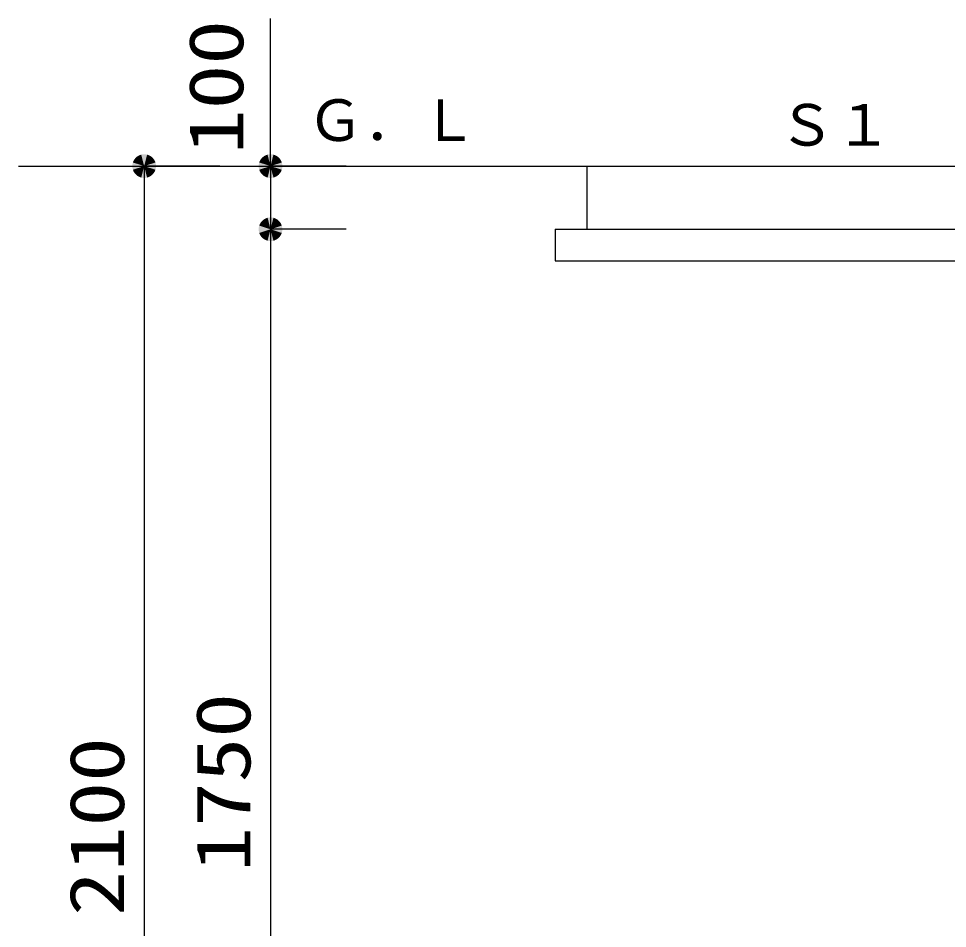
# Model space of a CAD drawing. Units: millimetres, scale not verified. Extents: x -8093 to 8093, y -5792 to 5792.
# Drawn here: x -1420 to 50, y 1065 to 2506 of the extents above; entities that cross this region are included whole.
import ezdxf
from ezdxf.enums import TextEntityAlignment as Align

# ---------------------------------------------------------------- set-up
doc = ezdxf.new("R2010")
doc.units = ezdxf.units.MM
doc.header["$LTSCALE"] = 30
doc.layers.add('0-2_00クル-フ-1機器', color=2, linetype='Continuous', lineweight=25)
doc.layers.add('0-3_00クル-フ-6寸法', color=132, linetype='Continuous', lineweight=25)
doc.styles.add('ＭＳ ゴシック', font='')
doc.styles.get('ＭＳ ゴシック').set_extended_font_data('MS Gothic')

msp = doc.modelspace()

# ---------------------------------------------------------------- linework, layer by layer
at = {"layer": '0-2_00クル-フ-1機器'}
for p, q in [((-1420.25, 2272.09), (996.55, 2272.09)), ((-520.68, 2272.09), (-520.68, 2172.09)), ((-570.68, 2172.09), (-570.68, 2122.09)), ((-570.68, 2172.09), (729.32, 2172.09)), ((-570.68, 2122.09), (729.32, 2122.09))]:
    msp.add_line(p, q, dxfattribs=at)
at = {"layer": '0-3_00クル-フ-6寸法', "color": 4}
for p, q in [((-1021.44, 2272.09), (-1021.44, 2505.68)), ((-1101.44, 2272.09), (-1221.44, 2272.09)), ((-1221.44, 2272.09), (-1221.44, 172.09)), ((-901.44, 2272.09), (-1021.44, 2272.09)), ((-1021.44, 2272.09), (-1021.44, 2172.09)), ((-901.44, 2172.09), (-1021.44, 2172.09)), ((-901.44, 2172.09), (-1021.44, 2172.09)), ((-1021.44, 2172.09), (-1021.44, 422.09))]:
    msp.add_line(p, q, dxfattribs=at)
at = {"layer": '0-3_00クル-フ-6寸法'}
for points in [[(-1221.44, 2272.09), (-1239.27, 2277.88), (-1238.4, 2280.07)], [(-1221.44, 2272.09), (-1238.4, 2280.07), (-1237.27, 2282.14)], [(-1221.44, 2272.09), (-1237.27, 2282.14), (-1235.88, 2284.04)], [(-1221.44, 2272.09), (-1235.88, 2284.04), (-1234.27, 2285.76)], [(-1221.44, 2272.09), (-1234.27, 2285.76), (-1232.46, 2287.26)], [(-1221.44, 2272.09), (-1232.46, 2287.26), (-1230.47, 2288.52)], [(-1221.44, 2272.09), (-1230.47, 2288.52), (-1228.34, 2289.52)], [(-1221.44, 2272.09), (-1228.34, 2289.52), (-1226.1, 2290.25)], [(-1221.44, 2272.09), (-1226.1, 2290.25), (-1223.79, 2290.69)], [(-1221.44, 2272.09), (-1223.79, 2290.69), (-1221.44, 2290.84)], [(-1221.44, 2272.09), (-1221.44, 2290.84), (-1219.09, 2290.69)], [(-1221.44, 2272.09), (-1219.09, 2290.69), (-1216.77, 2290.25)], [(-1221.44, 2272.09), (-1216.77, 2290.25), (-1214.53, 2289.52)], [(-1221.44, 2272.09), (-1214.53, 2289.52), (-1212.4, 2288.52)], [(-1221.44, 2272.09), (-1212.4, 2288.52), (-1210.42, 2287.26)], [(-1221.44, 2272.09), (-1210.42, 2287.26), (-1208.6, 2285.76)], [(-1221.44, 2272.09), (-1208.6, 2285.76), (-1206.99, 2284.04)], [(-1221.44, 2272.09), (-1206.99, 2284.04), (-1205.61, 2282.14)], [(-1221.44, 2272.09), (-1205.61, 2282.14), (-1204.47, 2280.07)], [(-1221.44, 2272.09), (-1204.47, 2280.07), (-1203.6, 2277.88)], [(-1021.44, 2272.09), (-1039.27, 2277.88), (-1038.4, 2280.07)], [(-1021.44, 2272.09), (-1038.4, 2280.07), (-1037.27, 2282.14)], [(-1021.44, 2272.09), (-1037.27, 2282.14), (-1035.88, 2284.04)], [(-1021.44, 2272.09), (-1035.88, 2284.04), (-1034.27, 2285.76)], [(-1021.44, 2272.09), (-1034.27, 2285.76), (-1032.46, 2287.26)], [(-1021.44, 2272.09), (-1032.46, 2287.26), (-1030.47, 2288.52)], [(-1021.44, 2272.09), (-1030.47, 2288.52), (-1028.34, 2289.52)], [(-1021.44, 2272.09), (-1028.34, 2289.52), (-1026.1, 2290.25)], [(-1021.44, 2272.09), (-1026.1, 2290.25), (-1023.79, 2290.69)], [(-1021.44, 2272.09), (-1023.79, 2290.69), (-1021.44, 2290.84)], [(-1021.44, 2272.09), (-1021.44, 2290.84), (-1019.09, 2290.69)], [(-1021.44, 2272.09), (-1019.09, 2290.69), (-1016.77, 2290.25)], [(-1021.44, 2272.09), (-1016.77, 2290.25), (-1014.53, 2289.52)], [(-1021.44, 2272.09), (-1014.53, 2289.52), (-1012.4, 2288.52)], [(-1021.44, 2272.09), (-1012.4, 2288.52), (-1010.42, 2287.26)], [(-1021.44, 2272.09), (-1010.42, 2287.26), (-1008.6, 2285.76)], [(-1021.44, 2272.09), (-1008.6, 2285.76), (-1006.99, 2284.04)], [(-1021.44, 2272.09), (-1006.99, 2284.04), (-1005.61, 2282.14)], [(-1021.44, 2272.09), (-1005.61, 2282.14), (-1004.47, 2280.07)], [(-1021.44, 2272.09), (-1004.47, 2280.07), (-1003.6, 2277.88)], [(-1221.44, 2272.09), (-1240.15, 2273.27), (-1239.85, 2275.6)], [(-1221.44, 2272.09), (-1240.15, 2270.91), (-1240.15, 2273.27)], [(-1221.44, 2272.09), (-1239.85, 2268.58), (-1240.15, 2270.91)], [(-1221.44, 2272.09), (-1239.85, 2275.6), (-1239.27, 2277.88)], [(-1221.44, 2272.09), (-1239.27, 2266.3), (-1239.85, 2268.58)], [(-1221.44, 2272.09), (-1238.4, 2264.11), (-1239.27, 2266.3)], [(-1221.44, 2272.09), (-1237.27, 2262.04), (-1238.4, 2264.11)], [(-1221.44, 2272.09), (-1235.88, 2260.14), (-1237.27, 2262.04)], [(-1221.44, 2272.09), (-1234.27, 2258.42), (-1235.88, 2260.14)], [(-1221.44, 2272.09), (-1232.46, 2256.92), (-1234.27, 2258.42)], [(-1221.44, 2272.09), (-1230.47, 2255.66), (-1232.46, 2256.92)], [(-1221.44, 2272.09), (-1228.34, 2254.66), (-1230.47, 2255.66)], [(-1221.44, 2272.09), (-1226.1, 2253.93), (-1228.34, 2254.66)], [(-1221.44, 2272.09), (-1223.79, 2253.49), (-1226.1, 2253.93)], [(-1221.44, 2272.09), (-1221.44, 2253.34), (-1223.79, 2253.49)], [(-1221.44, 2272.09), (-1203.6, 2277.88), (-1203.02, 2275.6)], [(-1221.44, 2272.09), (-1203.02, 2275.6), (-1202.72, 2273.27)], [(-1221.44, 2272.09), (-1202.72, 2273.27), (-1202.72, 2270.91)], [(-1221.44, 2272.09), (-1219.09, 2253.49), (-1221.44, 2253.34)], [(-1221.44, 2272.09), (-1216.77, 2253.93), (-1219.09, 2253.49)], [(-1221.44, 2272.09), (-1214.53, 2254.66), (-1216.77, 2253.93)], [(-1221.44, 2272.09), (-1212.4, 2255.66), (-1214.53, 2254.66)], [(-1221.44, 2272.09), (-1210.42, 2256.92), (-1212.4, 2255.66)], [(-1221.44, 2272.09), (-1208.6, 2258.42), (-1210.42, 2256.92)], [(-1221.44, 2272.09), (-1206.99, 2260.14), (-1208.6, 2258.42)], [(-1221.44, 2272.09), (-1205.61, 2262.04), (-1206.99, 2260.14)], [(-1221.44, 2272.09), (-1204.47, 2264.11), (-1205.61, 2262.04)], [(-1221.44, 2272.09), (-1203.6, 2266.3), (-1204.47, 2264.11)], [(-1221.44, 2272.09), (-1203.02, 2268.58), (-1203.6, 2266.3)], [(-1221.44, 2272.09), (-1202.72, 2270.91), (-1203.02, 2268.58)], [(-1021.44, 2272.09), (-1040.15, 2273.27), (-1039.85, 2275.6)], [(-1021.44, 2272.09), (-1040.15, 2270.91), (-1040.15, 2273.27)], [(-1021.44, 2272.09), (-1039.85, 2268.58), (-1040.15, 2270.91)], [(-1021.44, 2272.09), (-1039.85, 2275.6), (-1039.27, 2277.88)], [(-1021.44, 2272.09), (-1039.27, 2266.3), (-1039.85, 2268.58)], [(-1021.44, 2272.09), (-1038.4, 2264.11), (-1039.27, 2266.3)], [(-1021.44, 2272.09), (-1037.27, 2262.04), (-1038.4, 2264.11)], [(-1021.44, 2272.09), (-1035.88, 2260.14), (-1037.27, 2262.04)], [(-1021.44, 2272.09), (-1034.27, 2258.42), (-1035.88, 2260.14)], [(-1021.44, 2272.09), (-1032.46, 2256.92), (-1034.27, 2258.42)], [(-1021.44, 2272.09), (-1030.47, 2255.66), (-1032.46, 2256.92)], [(-1021.44, 2272.09), (-1028.34, 2254.66), (-1030.47, 2255.66)], [(-1021.44, 2272.09), (-1026.1, 2253.93), (-1028.34, 2254.66)], [(-1021.44, 2272.09), (-1023.79, 2253.49), (-1026.1, 2253.93)], [(-1021.44, 2272.09), (-1021.44, 2253.34), (-1023.79, 2253.49)], [(-1021.44, 2272.09), (-1003.6, 2277.88), (-1003.02, 2275.6)], [(-1021.44, 2272.09), (-1003.02, 2275.6), (-1002.72, 2273.27)], [(-1021.44, 2272.09), (-1002.72, 2273.27), (-1002.72, 2270.91)], [(-1021.44, 2272.09), (-1019.09, 2253.49), (-1021.44, 2253.34)], [(-1021.44, 2272.09), (-1016.77, 2253.93), (-1019.09, 2253.49)], [(-1021.44, 2272.09), (-1014.53, 2254.66), (-1016.77, 2253.93)], [(-1021.44, 2272.09), (-1012.4, 2255.66), (-1014.53, 2254.66)], [(-1021.44, 2272.09), (-1010.42, 2256.92), (-1012.4, 2255.66)], [(-1021.44, 2272.09), (-1008.6, 2258.42), (-1010.42, 2256.92)], [(-1021.44, 2272.09), (-1006.99, 2260.14), (-1008.6, 2258.42)], [(-1021.44, 2272.09), (-1005.61, 2262.04), (-1006.99, 2260.14)], [(-1021.44, 2272.09), (-1004.47, 2264.11), (-1005.61, 2262.04)], [(-1021.44, 2272.09), (-1003.6, 2266.3), (-1004.47, 2264.11)], [(-1021.44, 2272.09), (-1003.02, 2268.58), (-1003.6, 2266.3)], [(-1021.44, 2272.09), (-1002.72, 2270.91), (-1003.02, 2268.58)], [(-1021.44, 2172.09), (-1023.79, 2190.69), (-1021.44, 2190.84)], [(-1021.44, 2172.09), (-1023.79, 2190.69), (-1021.44, 2190.84)], [(-1021.44, 2172.09), (-1021.44, 2190.84), (-1019.09, 2190.69)], [(-1021.44, 2172.09), (-1021.44, 2190.84), (-1019.09, 2190.69)], [(-1021.44, 2172.09), (-1039.85, 2175.6), (-1039.27, 2177.88)], [(-1021.44, 2172.09), (-1039.85, 2175.6), (-1039.27, 2177.88)], [(-1021.44, 2172.09), (-1039.27, 2177.88), (-1038.4, 2180.07)], [(-1021.44, 2172.09), (-1039.27, 2177.88), (-1038.4, 2180.07)], [(-1021.44, 2172.09), (-1038.4, 2180.07), (-1037.27, 2182.14)], [(-1021.44, 2172.09), (-1038.4, 2180.07), (-1037.27, 2182.14)], [(-1021.44, 2172.09), (-1037.27, 2182.14), (-1035.88, 2184.04)], [(-1021.44, 2172.09), (-1037.27, 2182.14), (-1035.88, 2184.04)], [(-1021.44, 2172.09), (-1035.88, 2184.04), (-1034.27, 2185.76)], [(-1021.44, 2172.09), (-1035.88, 2184.04), (-1034.27, 2185.76)], [(-1021.44, 2172.09), (-1034.27, 2185.76), (-1032.46, 2187.26)], [(-1021.44, 2172.09), (-1034.27, 2185.76), (-1032.46, 2187.26)], [(-1021.44, 2172.09), (-1032.46, 2187.26), (-1030.47, 2188.52)], [(-1021.44, 2172.09), (-1032.46, 2187.26), (-1030.47, 2188.52)], [(-1021.44, 2172.09), (-1030.47, 2188.52), (-1028.34, 2189.52)], [(-1021.44, 2172.09), (-1030.47, 2188.52), (-1028.34, 2189.52)], [(-1021.44, 2172.09), (-1028.34, 2189.52), (-1026.1, 2190.25)], [(-1021.44, 2172.09), (-1028.34, 2189.52), (-1026.1, 2190.25)], [(-1021.44, 2172.09), (-1026.1, 2190.25), (-1023.79, 2190.69)], [(-1021.44, 2172.09), (-1026.1, 2190.25), (-1023.79, 2190.69)], [(-1021.44, 2172.09), (-1019.09, 2190.69), (-1016.77, 2190.25)], [(-1021.44, 2172.09), (-1019.09, 2190.69), (-1016.77, 2190.25)], [(-1021.44, 2172.09), (-1016.77, 2190.25), (-1014.53, 2189.52)], [(-1021.44, 2172.09), (-1016.77, 2190.25), (-1014.53, 2189.52)], [(-1021.44, 2172.09), (-1014.53, 2189.52), (-1012.4, 2188.52)], [(-1021.44, 2172.09), (-1014.53, 2189.52), (-1012.4, 2188.52)], [(-1021.44, 2172.09), (-1012.4, 2188.52), (-1010.42, 2187.26)], [(-1021.44, 2172.09), (-1012.4, 2188.52), (-1010.42, 2187.26)], [(-1021.44, 2172.09), (-1010.42, 2187.26), (-1008.6, 2185.76)], [(-1021.44, 2172.09), (-1010.42, 2187.26), (-1008.6, 2185.76)], [(-1021.44, 2172.09), (-1008.6, 2185.76), (-1006.99, 2184.04)], [(-1021.44, 2172.09), (-1008.6, 2185.76), (-1006.99, 2184.04)], [(-1021.44, 2172.09), (-1006.99, 2184.04), (-1005.61, 2182.14)], [(-1021.44, 2172.09), (-1006.99, 2184.04), (-1005.61, 2182.14)], [(-1021.44, 2172.09), (-1005.61, 2182.14), (-1004.47, 2180.07)], [(-1021.44, 2172.09), (-1005.61, 2182.14), (-1004.47, 2180.07)], [(-1021.44, 2172.09), (-1004.47, 2180.07), (-1003.6, 2177.88)], [(-1021.44, 2172.09), (-1004.47, 2180.07), (-1003.6, 2177.88)], [(-1021.44, 2172.09), (-1003.6, 2177.88), (-1003.02, 2175.6)], [(-1021.44, 2172.09), (-1003.6, 2177.88), (-1003.02, 2175.6)], [(-1021.44, 2172.09), (-1040.15, 2173.27), (-1039.85, 2175.6)], [(-1021.44, 2172.09), (-1040.15, 2173.27), (-1039.85, 2175.6)], [(-1021.44, 2172.09), (-1040.15, 2170.91), (-1040.15, 2173.27)], [(-1021.44, 2172.09), (-1040.15, 2170.91), (-1040.15, 2173.27)], [(-1021.44, 2172.09), (-1039.85, 2168.58), (-1040.15, 2170.91)], [(-1021.44, 2172.09), (-1039.85, 2168.58), (-1040.15, 2170.91)], [(-1021.44, 2172.09), (-1039.27, 2166.3), (-1039.85, 2168.58)], [(-1021.44, 2172.09), (-1039.27, 2166.3), (-1039.85, 2168.58)], [(-1021.44, 2172.09), (-1038.4, 2164.11), (-1039.27, 2166.3)], [(-1021.44, 2172.09), (-1038.4, 2164.11), (-1039.27, 2166.3)], [(-1021.44, 2172.09), (-1037.27, 2162.04), (-1038.4, 2164.11)], [(-1021.44, 2172.09), (-1037.27, 2162.04), (-1038.4, 2164.11)], [(-1021.44, 2172.09), (-1035.88, 2160.14), (-1037.27, 2162.04)], [(-1021.44, 2172.09), (-1035.88, 2160.14), (-1037.27, 2162.04)], [(-1021.44, 2172.09), (-1034.27, 2158.42), (-1035.88, 2160.14)], [(-1021.44, 2172.09), (-1034.27, 2158.42), (-1035.88, 2160.14)], [(-1021.44, 2172.09), (-1032.46, 2156.92), (-1034.27, 2158.42)], [(-1021.44, 2172.09), (-1032.46, 2156.92), (-1034.27, 2158.42)], [(-1021.44, 2172.09), (-1030.47, 2155.66), (-1032.46, 2156.92)], [(-1021.44, 2172.09), (-1030.47, 2155.66), (-1032.46, 2156.92)], [(-1021.44, 2172.09), (-1028.34, 2154.66), (-1030.47, 2155.66)], [(-1021.44, 2172.09), (-1028.34, 2154.66), (-1030.47, 2155.66)], [(-1021.44, 2172.09), (-1026.1, 2153.93), (-1028.34, 2154.66)], [(-1021.44, 2172.09), (-1026.1, 2153.93), (-1028.34, 2154.66)], [(-1021.44, 2172.09), (-1023.79, 2153.49), (-1026.1, 2153.93)], [(-1021.44, 2172.09), (-1023.79, 2153.49), (-1026.1, 2153.93)], [(-1021.44, 2172.09), (-1021.44, 2153.34), (-1023.79, 2153.49)], [(-1021.44, 2172.09), (-1021.44, 2153.34), (-1023.79, 2153.49)], [(-1021.44, 2172.09), (-1003.02, 2175.6), (-1002.72, 2173.27)], [(-1021.44, 2172.09), (-1003.02, 2175.6), (-1002.72, 2173.27)], [(-1021.44, 2172.09), (-1002.72, 2173.27), (-1002.72, 2170.91)], [(-1021.44, 2172.09), (-1002.72, 2173.27), (-1002.72, 2170.91)], [(-1021.44, 2172.09), (-1019.09, 2153.49), (-1021.44, 2153.34)], [(-1021.44, 2172.09), (-1016.77, 2153.93), (-1019.09, 2153.49)], [(-1021.44, 2172.09), (-1014.53, 2154.66), (-1016.77, 2153.93)], [(-1021.44, 2172.09), (-1012.4, 2155.66), (-1014.53, 2154.66)], [(-1021.44, 2172.09), (-1010.42, 2156.92), (-1012.4, 2155.66)], [(-1021.44, 2172.09), (-1008.6, 2158.42), (-1010.42, 2156.92)], [(-1021.44, 2172.09), (-1006.99, 2160.14), (-1008.6, 2158.42)], [(-1021.44, 2172.09), (-1005.61, 2162.04), (-1006.99, 2160.14)], [(-1021.44, 2172.09), (-1004.47, 2164.11), (-1005.61, 2162.04)], [(-1021.44, 2172.09), (-1003.6, 2166.3), (-1004.47, 2164.11)], [(-1021.44, 2172.09), (-1003.02, 2168.58), (-1003.6, 2166.3)], [(-1021.44, 2172.09), (-1002.72, 2170.91), (-1003.02, 2168.58)], [(-1021.44, 2172.09), (-1019.09, 2153.49), (-1021.44, 2153.34)], [(-1021.44, 2172.09), (-1016.77, 2153.93), (-1019.09, 2153.49)], [(-1021.44, 2172.09), (-1014.53, 2154.66), (-1016.77, 2153.93)], [(-1021.44, 2172.09), (-1012.4, 2155.66), (-1014.53, 2154.66)], [(-1021.44, 2172.09), (-1010.42, 2156.92), (-1012.4, 2155.66)], [(-1021.44, 2172.09), (-1008.6, 2158.42), (-1010.42, 2156.92)], [(-1021.44, 2172.09), (-1006.99, 2160.14), (-1008.6, 2158.42)], [(-1021.44, 2172.09), (-1005.61, 2162.04), (-1006.99, 2160.14)], [(-1021.44, 2172.09), (-1004.47, 2164.11), (-1005.61, 2162.04)], [(-1021.44, 2172.09), (-1003.6, 2166.3), (-1004.47, 2164.11)], [(-1021.44, 2172.09), (-1003.02, 2168.58), (-1003.6, 2166.3)], [(-1021.44, 2172.09), (-1002.72, 2170.91), (-1003.02, 2168.58)]]:
    msp.add_solid(points, dxfattribs=at)

# ---------------------------------------------------------------- texts
at = {"layer": '0-2_00クル-フ-1機器', "color": 4, "style": 'ＭＳ ゴシック'}
for s, p in [('Ｇ．Ｌ', (-963.9, 2292.11)), ('Ｓ１', (-217.75, 2284.7))]:
    msp.add_text(s, height=65.98, dxfattribs=at).set_placement(p, align=Align.BOTTOM_LEFT)
at = {"layer": '0-3_00クル-フ-6寸法', "color": 3, "style": 'ＭＳ ゴシック', "width": 1.2}
for s, p in [('100', (-1038.53, 2291.18)), ('1750', (-1027.28, 1154.81)), ('2100', (-1227.28, 1084.95))]:
    msp.add_text(s, height=86.66, rotation=90, dxfattribs=at).set_placement(p, align=Align.BOTTOM_LEFT)

doc.saveas('drawing.dxf')
